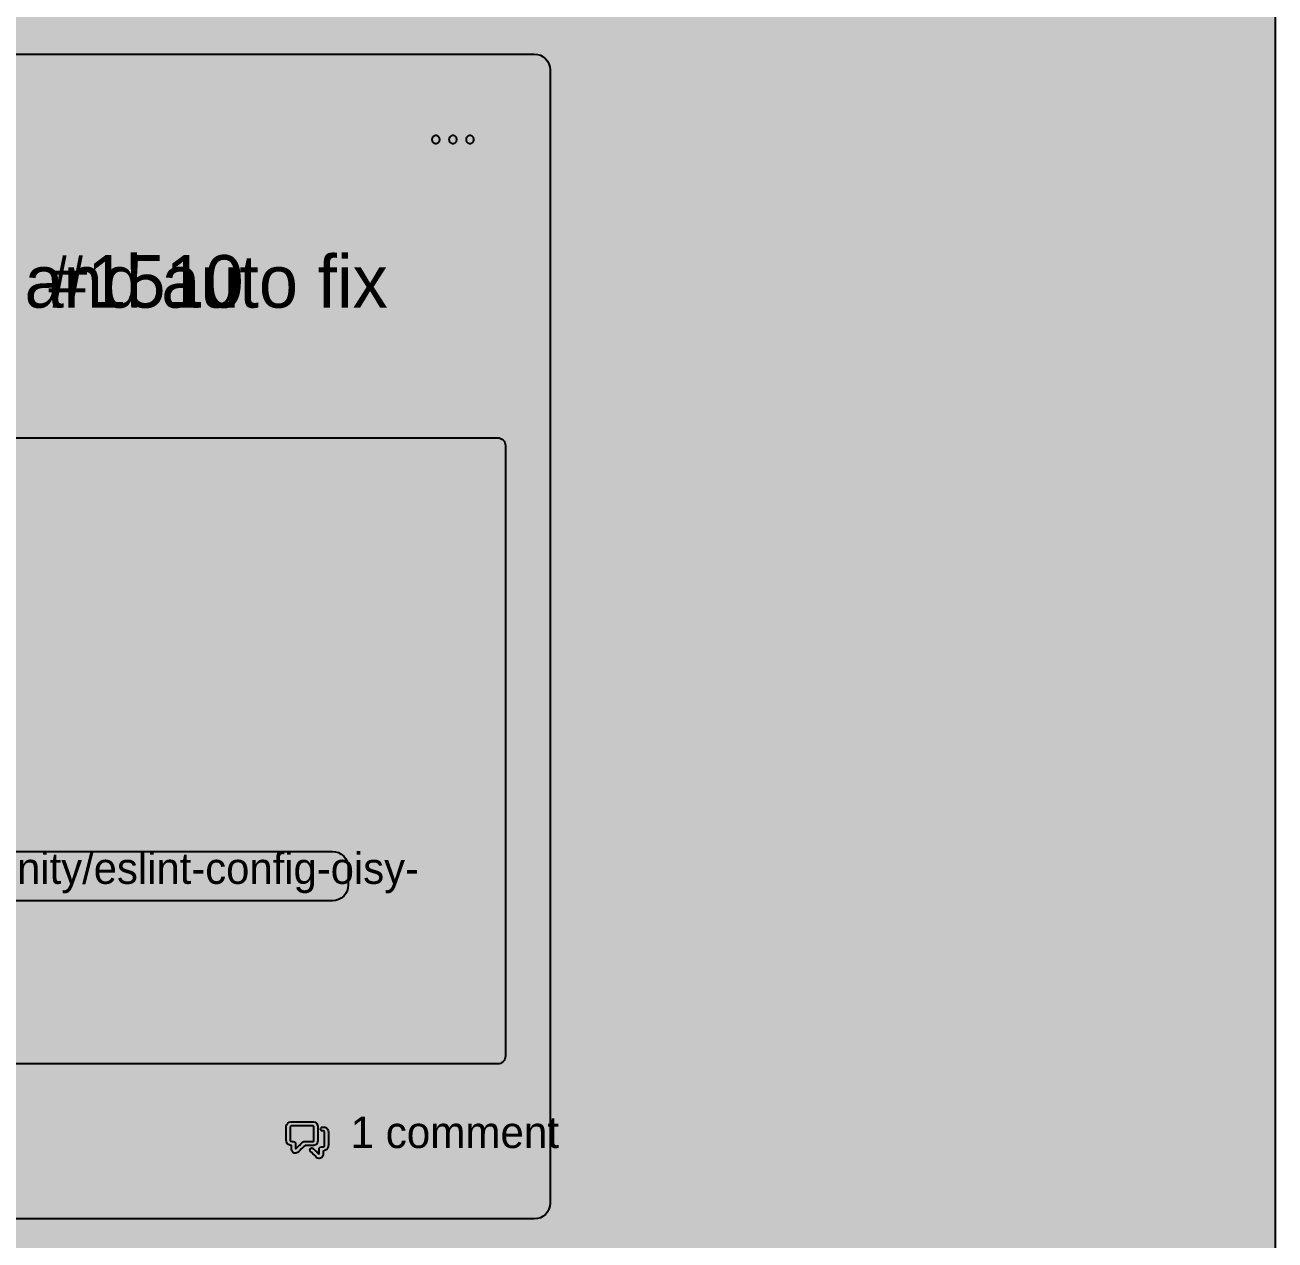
# Model space of a CAD drawing. Extents: x 0 to 2255, y 1 to 8699.
# Drawn here: x 804.1 to 1280, y 5047.3 to 5509.7 of the extents above; entities that cross this region are included whole.
import ezdxf

# ---------------------------------------------------------------- set-up
doc = ezdxf.new("R2010")
doc.units = 0

msp = doc.modelspace()

# ---------------------------------------------------------------- hatches: boundary and pattern name
at = {"true_color": 0x0d1117}
for points in [[(0, 8699), (1280, 8699), (1280, 0.77), (0, 0.77)], [(0, 8635), (1280, 8635), (1280, 0.77), (0, 0.77)], [(350, 5498.63), (998.03, 5498.63), (998.03, 5498.63), (999.2, 5498.52), (1000.33, 5498.18), (1001.37, 5497.62), (1002.28, 5496.88), (1003.02, 5495.97), (1003.58, 5494.93), (1003.92, 5493.8), (1004.03, 5492.63), (1004.03, 5061.3), (1004.03, 5061.3), (1003.92, 5060.13), (1003.58, 5059), (1003.02, 5057.97), (1002.28, 5057.06), (1001.37, 5056.31), (1000.33, 5055.76), (999.2, 5055.42), (998.03, 5055.3), (350, 5055.3), (350, 5055.3), (348.83, 5055.42), (347.7, 5055.76), (346.67, 5056.31), (345.76, 5057.06), (345.01, 5057.97), (344.46, 5059), (344.12, 5060.13), (344, 5061.3), (344, 5492.63), (344, 5492.63), (344.12, 5493.8), (344.46, 5494.93), (345.01, 5495.97), (345.76, 5496.88), (346.67, 5497.62), (347.7, 5498.18), (348.83, 5498.52), (350, 5498.63)]]:
    msp.add_hatch(color=256, dxfattribs=at).paths.add_polyline_path(points, flags=0)
at = {"true_color": 0x010409}
msp.add_hatch(color=256, dxfattribs=at).paths.add_polyline_path([(0, 8635), (1280, 8635), (1280, 0.77), (0, 0.77)], flags=0)
at = {"true_color": 0x9198a1}
h = msp.add_hatch(color=256, dxfattribs=at)
h.paths.add_polyline_path([(967.03, 5464.63), (967.18, 5464.64), (967.33, 5464.66), (967.47, 5464.7), (967.61, 5464.75), (967.74, 5464.81), (967.87, 5464.89), (967.98, 5464.97), (968.09, 5465.07), (968.19, 5465.18), (968.28, 5465.3), (968.36, 5465.43), (968.42, 5465.56), (968.47, 5465.7), (968.5, 5465.84), (968.53, 5465.99), (968.53, 5466.13), (968.53, 5466.28), (968.5, 5466.43), (968.47, 5466.57), (968.42, 5466.71), (968.36, 5466.84), (968.28, 5466.97), (968.19, 5467.08), (968.09, 5467.19), (967.98, 5467.29), (967.87, 5467.38), (967.74, 5467.46), (967.61, 5467.52), (967.47, 5467.57), (967.33, 5467.6), (967.18, 5467.63), (967.03, 5467.63), (966.89, 5467.63), (966.74, 5467.6), (966.6, 5467.57), (966.46, 5467.52), (966.33, 5467.46), (966.2, 5467.38), (966.08, 5467.29), (965.97, 5467.19), (965.87, 5467.08), (965.79, 5466.97), (965.71, 5466.84), (965.65, 5466.71), (965.6, 5466.57), (965.56, 5466.43), (965.54, 5466.28), (965.53, 5466.13), (965.54, 5465.99), (965.56, 5465.84), (965.6, 5465.7), (965.65, 5465.56), (965.71, 5465.43), (965.79, 5465.3), (965.87, 5465.18), (965.97, 5465.07), (966.08, 5464.97), (966.2, 5464.89), (966.33, 5464.81), (966.46, 5464.75), (966.6, 5464.7), (966.74, 5464.66), (966.89, 5464.64), (967.03, 5464.63)], flags=0)
h.paths.add_polyline_path([(960.53, 5464.63), (960.68, 5464.64), (960.83, 5464.66), (960.97, 5464.7), (961.11, 5464.75), (961.24, 5464.81), (961.37, 5464.89), (961.48, 5464.97), (961.59, 5465.07), (961.69, 5465.18), (961.78, 5465.3), (961.86, 5465.43), (961.92, 5465.56), (961.97, 5465.7), (962, 5465.84), (962.03, 5465.99), (962.03, 5466.13), (962.03, 5466.28), (962, 5466.43), (961.97, 5466.57), (961.92, 5466.71), (961.86, 5466.84), (961.78, 5466.97), (961.69, 5467.08), (961.59, 5467.19), (961.48, 5467.29), (961.37, 5467.38), (961.24, 5467.46), (961.11, 5467.52), (960.97, 5467.57), (960.83, 5467.6), (960.68, 5467.63), (960.53, 5467.63), (960.39, 5467.63), (960.24, 5467.6), (960.1, 5467.57), (959.96, 5467.52), (959.83, 5467.46), (959.7, 5467.38), (959.58, 5467.29), (959.47, 5467.19), (959.37, 5467.08), (959.29, 5466.97), (959.21, 5466.84), (959.15, 5466.71), (959.1, 5466.57), (959.06, 5466.43), (959.04, 5466.28), (959.03, 5466.13), (959.04, 5465.99), (959.06, 5465.84), (959.1, 5465.7), (959.15, 5465.56), (959.21, 5465.43), (959.29, 5465.3), (959.37, 5465.18), (959.47, 5465.07), (959.58, 5464.97), (959.7, 5464.89), (959.83, 5464.81), (959.96, 5464.75), (960.1, 5464.7), (960.24, 5464.66), (960.39, 5464.64), (960.53, 5464.63)], flags=0)
h.paths.add_polyline_path([(973.53, 5464.63), (973.68, 5464.64), (973.83, 5464.66), (973.97, 5464.7), (974.11, 5464.75), (974.24, 5464.81), (974.37, 5464.89), (974.48, 5464.97), (974.59, 5465.07), (974.69, 5465.18), (974.78, 5465.3), (974.86, 5465.43), (974.92, 5465.56), (974.97, 5465.7), (975, 5465.84), (975.03, 5465.99), (975.03, 5466.13), (975.03, 5466.28), (975, 5466.43), (974.97, 5466.57), (974.92, 5466.71), (974.86, 5466.84), (974.78, 5466.97), (974.69, 5467.08), (974.59, 5467.19), (974.48, 5467.29), (974.37, 5467.38), (974.24, 5467.46), (974.11, 5467.52), (973.97, 5467.57), (973.83, 5467.6), (973.68, 5467.63), (973.53, 5467.63), (973.39, 5467.63), (973.24, 5467.6), (973.1, 5467.57), (972.96, 5467.52), (972.83, 5467.46), (972.7, 5467.38), (972.58, 5467.29), (972.47, 5467.19), (972.37, 5467.08), (972.29, 5466.97), (972.21, 5466.84), (972.15, 5466.71), (972.1, 5466.57), (972.06, 5466.43), (972.04, 5466.28), (972.03, 5466.13), (972.04, 5465.99), (972.06, 5465.84), (972.1, 5465.7), (972.15, 5465.56), (972.21, 5465.43), (972.29, 5465.3), (972.37, 5465.18), (972.47, 5465.07), (972.58, 5464.97), (972.7, 5464.89), (972.83, 5464.81), (972.96, 5464.75), (973.1, 5464.7), (973.24, 5464.66), (973.39, 5464.64), (973.53, 5464.63)], flags=0)
at = {"true_color": 0x151b23}
msp.add_hatch(color=256, dxfattribs=at).paths.add_polyline_path([(364, 5352.63), (984.03, 5352.63), (984.03, 5352.63), (984.62, 5352.58), (985.18, 5352.4), (985.7, 5352.13), (986.15, 5351.75), (986.53, 5351.3), (986.8, 5350.78), (986.98, 5350.22), (987.03, 5349.63), (987.03, 5117.3), (987.03, 5117.3), (986.98, 5116.71), (986.8, 5116.15), (986.53, 5115.63), (986.15, 5115.18), (985.7, 5114.81), (985.18, 5114.53), (984.62, 5114.36), (984.03, 5114.3), (364, 5114.3), (364, 5114.3), (363.41, 5114.36), (362.85, 5114.53), (362.33, 5114.81), (361.88, 5115.18), (361.51, 5115.63), (361.23, 5116.15), (361.06, 5116.71), (361, 5117.3), (361, 5349.63), (361, 5349.63), (361.06, 5350.22), (361.23, 5350.78), (361.51, 5351.3), (361.88, 5351.75), (362.33, 5352.13), (362.85, 5352.4), (363.41, 5352.58), (364, 5352.63)], flags=0)
at = {"true_color": 0x656c76}
msp.add_hatch(color=256, dxfattribs=at).paths.add_polyline_path([(411, 5195.18), (921.22, 5195.18), (921.22, 5195.18), (922.39, 5195.07), (923.51, 5194.73), (924.55, 5194.17), (925.46, 5193.43), (926.21, 5192.52), (926.76, 5191.48), (927.1, 5190.35), (927.22, 5189.18), (927.22, 5182.42), (927.22, 5182.42), (927.1, 5181.25), (926.76, 5180.12), (926.21, 5179.08), (925.46, 5178.17), (924.55, 5177.43), (923.51, 5176.87), (922.39, 5176.53), (921.22, 5176.42), (411, 5176.42), (411, 5176.42), (409.83, 5176.53), (408.7, 5176.87), (407.67, 5177.43), (406.76, 5178.17), (406.01, 5179.08), (405.46, 5180.12), (405.12, 5181.25), (405, 5182.42), (405, 5189.18), (405, 5189.18), (405.12, 5190.35), (405.46, 5191.48), (406.01, 5192.52), (406.76, 5193.43), (407.67, 5194.17), (408.7, 5194.73), (409.83, 5195.07), (411, 5195.18)], flags=0)
at = {"true_color": 0x9198a1}
h = msp.add_hatch(color=256, dxfattribs=at)
h.paths.add_polyline_path([(905.37, 5092.3), (906.03, 5092.3), (906.7, 5092.3), (907.36, 5092.3), (908.03, 5092.3), (908.69, 5092.3), (909.36, 5092.3), (910.02, 5092.3), (910.69, 5092.3), (911.35, 5092.3), (912.01, 5092.3), (912.68, 5092.3), (913.34, 5092.3), (914.01, 5092.29), (914.65, 5092.12), (915.17, 5091.72), (915.51, 5091.15), (915.62, 5090.5), (915.62, 5089.83), (915.62, 5089.17), (915.62, 5088.5), (915.62, 5087.84), (915.62, 5087.17), (915.62, 5086.51), (915.62, 5085.84), (915.62, 5085.18), (915.54, 5084.52), (915.22, 5083.94), (914.71, 5083.52), (914.08, 5083.31), (913.42, 5083.3), (912.76, 5083.3), (912.09, 5083.3), (911.43, 5083.3), (910.76, 5083.3), (910.27, 5082.89), (909.8, 5082.42), (909.33, 5081.95), (908.86, 5081.48), (908.39, 5081.01), (907.9, 5080.56), (907.29, 5080.32), (906.63, 5080.37), (906.06, 5080.71), (905.7, 5081.26), (905.62, 5081.92), (905.62, 5082.58), (905.62, 5083.25), (905.01, 5083.34), (904.4, 5083.59), (903.93, 5084.06), (903.66, 5084.66), (903.62, 5085.32), (903.62, 5085.99), (903.62, 5086.65), (903.62, 5087.32), (903.62, 5087.98), (903.62, 5088.65), (903.62, 5089.31), (903.62, 5089.98), (903.62, 5090.64), (903.78, 5091.28), (904.16, 5091.82), (904.72, 5092.18), (905.37, 5092.3)], flags=0)
h.paths.add_polyline_path([(905.12, 5090.55), (905.12, 5090.03), (905.12, 5089.51), (905.12, 5088.99), (905.12, 5088.46), (905.12, 5087.94), (905.12, 5087.42), (905.12, 5086.9), (905.12, 5086.38), (905.12, 5085.86), (905.12, 5085.34), (905.22, 5084.85), (905.73, 5084.8), (906.25, 5084.8), (906.75, 5084.69), (907.08, 5084.29), (907.12, 5083.78), (907.12, 5083.26), (907.12, 5082.73), (907.12, 5082.21), (907.24, 5081.98), (907.6, 5082.35), (907.97, 5082.72), (908.34, 5083.09), (908.71, 5083.45), (909.08, 5083.82), (909.45, 5084.19), (909.82, 5084.56), (910.27, 5084.79), (910.79, 5084.8), (911.31, 5084.8), (911.84, 5084.8), (912.36, 5084.8), (912.88, 5084.8), (913.4, 5084.8), (913.92, 5084.81), (914.12, 5085.23), (914.12, 5085.76), (914.12, 5086.28), (914.12, 5086.8), (914.12, 5087.32), (914.12, 5087.84), (914.12, 5088.36), (914.12, 5088.88), (914.12, 5089.41), (914.12, 5089.93), (914.12, 5090.45), (913.84, 5090.8), (913.32, 5090.8), (912.8, 5090.8), (912.27, 5090.8), (911.75, 5090.8), (911.23, 5090.8), (910.71, 5090.8), (910.19, 5090.8), (909.67, 5090.8), (909.15, 5090.8), (908.62, 5090.8), (908.1, 5090.8), (907.58, 5090.8), (907.06, 5090.8), (906.54, 5090.8), (906.02, 5090.8), (905.5, 5090.8), (905.12, 5090.55)], flags=0)
h.paths.add_polyline_path([(918.12, 5088.55), (917.65, 5088.8), (917.05, 5088.87), (916.66, 5089.31), (916.71, 5089.9), (917.17, 5090.27), (917.78, 5090.3), (918.38, 5090.22), (918.92, 5089.95), (919.33, 5089.51), (919.57, 5088.95), (919.62, 5088.34), (919.62, 5087.73), (919.62, 5087.12), (919.62, 5086.51), (919.62, 5085.9), (919.62, 5085.29), (919.62, 5084.68), (919.62, 5084.07), (919.62, 5083.46), (919.61, 5082.85), (919.43, 5082.27), (919.07, 5081.78), (918.57, 5081.45), (917.98, 5081.3), (917.62, 5081.05), (917.62, 5080.44), (917.62, 5079.83), (917.52, 5079.24), (917.19, 5078.73), (916.68, 5078.4), (916.08, 5078.3), (915.5, 5078.46), (915.02, 5078.83), (914.59, 5079.27), (914.16, 5079.7), (913.73, 5080.13), (913.3, 5080.56), (912.87, 5080.99), (912.6, 5081.52), (912.8, 5082.08), (913.34, 5082.32), (913.89, 5082.09), (914.32, 5081.66), (914.75, 5081.23), (915.18, 5080.8), (915.61, 5080.37), (916.04, 5079.93), (916.12, 5080.37), (916.12, 5080.98), (916.12, 5081.58), (916.13, 5082.19), (916.46, 5082.68), (917.05, 5082.8), (917.66, 5082.8), (918.12, 5083.06), (918.12, 5083.67), (918.12, 5084.28), (918.12, 5084.89), (918.12, 5085.5), (918.12, 5086.11), (918.12, 5086.72), (918.12, 5087.33), (918.12, 5087.94), (918.12, 5088.55)], flags=0)

# ---------------------------------------------------------------- linework, layer by layer
at = {"true_color": 0x0d1117}
for points in [[(0, 8699), (1280, 8699), (1280, 0.77), (0, 0.77)], [(0, 8635), (1280, 8635), (1280, 0.77), (0, 0.77)]]:
    msp.add_lwpolyline(points, close=True, dxfattribs=at)
at = {"true_color": 0x010409}
msp.add_lwpolyline([(0, 8635), (1280, 8635), (1280, 0.77), (0, 0.77)], close=True, dxfattribs=at)
at = {"true_color": 0x3d444d}
msp.add_lwpolyline([(350, 5498.63), (998.03, 5498.63), (998.03, 5498.63), (999.2, 5498.52), (1000.33, 5498.18), (1001.37, 5497.62), (1002.28, 5496.88), (1003.02, 5495.97), (1003.58, 5494.93), (1003.92, 5493.8), (1004.03, 5492.63), (1004.03, 5061.3), (1004.03, 5061.3), (1003.92, 5060.13), (1003.58, 5059), (1003.02, 5057.97), (1002.28, 5057.06), (1001.37, 5056.31), (1000.33, 5055.76), (999.2, 5055.42), (998.03, 5055.3), (350, 5055.3)], dxfattribs=at)
at = {"true_color": 0x9198a1}
for points in [[(960.53, 5464.63), (960.68, 5464.64), (960.83, 5464.66), (960.97, 5464.7), (961.11, 5464.75), (961.24, 5464.81), (961.37, 5464.89), (961.48, 5464.97), (961.59, 5465.07), (961.69, 5465.18), (961.78, 5465.3), (961.86, 5465.43), (961.92, 5465.56), (961.97, 5465.7), (962, 5465.84), (962.03, 5465.99), (962.03, 5466.13), (962.03, 5466.28), (962, 5466.43), (961.97, 5466.57), (961.92, 5466.71), (961.86, 5466.84), (961.78, 5466.97), (961.69, 5467.08), (961.59, 5467.19), (961.48, 5467.29), (961.37, 5467.38), (961.24, 5467.46), (961.11, 5467.52), (960.97, 5467.57), (960.83, 5467.6), (960.68, 5467.63), (960.53, 5467.63), (960.39, 5467.63), (960.24, 5467.6), (960.1, 5467.57), (959.96, 5467.52), (959.83, 5467.46), (959.7, 5467.38), (959.58, 5467.29), (959.47, 5467.19), (959.37, 5467.08), (959.29, 5466.97), (959.21, 5466.84), (959.15, 5466.71), (959.1, 5466.57), (959.06, 5466.43), (959.04, 5466.28), (959.03, 5466.13), (959.04, 5465.99), (959.06, 5465.84), (959.1, 5465.7), (959.15, 5465.56), (959.21, 5465.43), (959.29, 5465.3), (959.37, 5465.18), (959.47, 5465.07), (959.58, 5464.97), (959.7, 5464.89), (959.83, 5464.81), (959.96, 5464.75), (960.1, 5464.7), (960.24, 5464.66), (960.39, 5464.64), (960.53, 5464.63)], [(967.03, 5464.63), (967.18, 5464.64), (967.33, 5464.66), (967.47, 5464.7), (967.61, 5464.75), (967.74, 5464.81), (967.87, 5464.89), (967.98, 5464.97), (968.09, 5465.07), (968.19, 5465.18), (968.28, 5465.3), (968.36, 5465.43), (968.42, 5465.56), (968.47, 5465.7), (968.5, 5465.84), (968.53, 5465.99), (968.53, 5466.13), (968.53, 5466.28), (968.5, 5466.43), (968.47, 5466.57), (968.42, 5466.71), (968.36, 5466.84), (968.28, 5466.97), (968.19, 5467.08), (968.09, 5467.19), (967.98, 5467.29), (967.87, 5467.38), (967.74, 5467.46), (967.61, 5467.52), (967.47, 5467.57), (967.33, 5467.6), (967.18, 5467.63), (967.03, 5467.63), (966.89, 5467.63), (966.74, 5467.6), (966.6, 5467.57), (966.46, 5467.52), (966.33, 5467.46), (966.2, 5467.38), (966.08, 5467.29), (965.97, 5467.19), (965.87, 5467.08), (965.79, 5466.97), (965.71, 5466.84), (965.65, 5466.71), (965.6, 5466.57), (965.56, 5466.43), (965.54, 5466.28), (965.53, 5466.13), (965.54, 5465.99), (965.56, 5465.84), (965.6, 5465.7), (965.65, 5465.56), (965.71, 5465.43), (965.79, 5465.3), (965.87, 5465.18), (965.97, 5465.07), (966.08, 5464.97), (966.2, 5464.89), (966.33, 5464.81), (966.46, 5464.75), (966.6, 5464.7), (966.74, 5464.66), (966.89, 5464.64), (967.03, 5464.63)], [(973.53, 5464.63), (973.68, 5464.64), (973.83, 5464.66), (973.97, 5464.7), (974.11, 5464.75), (974.24, 5464.81), (974.37, 5464.89), (974.48, 5464.97), (974.59, 5465.07), (974.69, 5465.18), (974.78, 5465.3), (974.86, 5465.43), (974.92, 5465.56), (974.97, 5465.7), (975, 5465.84), (975.03, 5465.99), (975.03, 5466.13), (975.03, 5466.28), (975, 5466.43), (974.97, 5466.57), (974.92, 5466.71), (974.86, 5466.84), (974.78, 5466.97), (974.69, 5467.08), (974.59, 5467.19), (974.48, 5467.29), (974.37, 5467.38), (974.24, 5467.46), (974.11, 5467.52), (973.97, 5467.57), (973.83, 5467.6), (973.68, 5467.63), (973.53, 5467.63), (973.39, 5467.63), (973.24, 5467.6), (973.1, 5467.57), (972.96, 5467.52), (972.83, 5467.46), (972.7, 5467.38), (972.58, 5467.29), (972.47, 5467.19), (972.37, 5467.08), (972.29, 5466.97), (972.21, 5466.84), (972.15, 5466.71), (972.1, 5466.57), (972.06, 5466.43), (972.04, 5466.28), (972.03, 5466.13), (972.04, 5465.99), (972.06, 5465.84), (972.1, 5465.7), (972.15, 5465.56), (972.21, 5465.43), (972.29, 5465.3), (972.37, 5465.18), (972.47, 5465.07), (972.58, 5464.97), (972.7, 5464.89), (972.83, 5464.81), (972.96, 5464.75), (973.1, 5464.7), (973.24, 5464.66), (973.39, 5464.64), (973.53, 5464.63)], [(905.37, 5092.3), (906.03, 5092.3), (906.7, 5092.3), (907.36, 5092.3), (908.03, 5092.3), (908.69, 5092.3), (909.36, 5092.3), (910.02, 5092.3), (910.69, 5092.3), (911.35, 5092.3), (912.01, 5092.3), (912.68, 5092.3), (913.34, 5092.3), (914.01, 5092.29), (914.65, 5092.12), (915.17, 5091.72), (915.51, 5091.15), (915.62, 5090.5), (915.62, 5089.83), (915.62, 5089.17), (915.62, 5088.5), (915.62, 5087.84), (915.62, 5087.17), (915.62, 5086.51), (915.62, 5085.84), (915.62, 5085.18), (915.54, 5084.52), (915.22, 5083.94), (914.71, 5083.52), (914.08, 5083.31), (913.42, 5083.3), (912.76, 5083.3), (912.09, 5083.3), (911.43, 5083.3), (910.76, 5083.3), (910.27, 5082.89), (909.8, 5082.42), (909.33, 5081.95), (908.86, 5081.48), (908.39, 5081.01), (907.9, 5080.56), (907.29, 5080.32), (906.63, 5080.37), (906.06, 5080.71), (905.7, 5081.26), (905.62, 5081.92), (905.62, 5082.58), (905.62, 5083.25), (905.01, 5083.34), (904.4, 5083.59), (903.93, 5084.06), (903.66, 5084.66), (903.62, 5085.32), (903.62, 5085.99), (903.62, 5086.65), (903.62, 5087.32), (903.62, 5087.98), (903.62, 5088.65), (903.62, 5089.31), (903.62, 5089.98), (903.62, 5090.64), (903.78, 5091.28), (904.16, 5091.82), (904.72, 5092.18), (905.37, 5092.3)], [(905.12, 5090.55), (905.12, 5090.03), (905.12, 5089.51), (905.12, 5088.99), (905.12, 5088.46), (905.12, 5087.94), (905.12, 5087.42), (905.12, 5086.9), (905.12, 5086.38), (905.12, 5085.86), (905.12, 5085.34), (905.22, 5084.85), (905.73, 5084.8), (906.25, 5084.8), (906.75, 5084.69), (907.08, 5084.29), (907.12, 5083.78), (907.12, 5083.26), (907.12, 5082.73), (907.12, 5082.21), (907.24, 5081.98), (907.6, 5082.35), (907.97, 5082.72), (908.34, 5083.09), (908.71, 5083.45), (909.08, 5083.82), (909.45, 5084.19), (909.82, 5084.56), (910.27, 5084.79), (910.79, 5084.8), (911.31, 5084.8), (911.84, 5084.8), (912.36, 5084.8), (912.88, 5084.8), (913.4, 5084.8), (913.92, 5084.81), (914.12, 5085.23), (914.12, 5085.76), (914.12, 5086.28), (914.12, 5086.8), (914.12, 5087.32), (914.12, 5087.84), (914.12, 5088.36), (914.12, 5088.88), (914.12, 5089.41), (914.12, 5089.93), (914.12, 5090.45), (913.84, 5090.8), (913.32, 5090.8), (912.8, 5090.8), (912.27, 5090.8), (911.75, 5090.8), (911.23, 5090.8), (910.71, 5090.8), (910.19, 5090.8), (909.67, 5090.8), (909.15, 5090.8), (908.62, 5090.8), (908.1, 5090.8), (907.58, 5090.8), (907.06, 5090.8), (906.54, 5090.8), (906.02, 5090.8), (905.5, 5090.8), (905.12, 5090.55)], [(918.12, 5088.55), (917.65, 5088.8), (917.05, 5088.87), (916.66, 5089.31), (916.71, 5089.9), (917.17, 5090.27), (917.78, 5090.3), (918.38, 5090.22), (918.92, 5089.95), (919.33, 5089.51), (919.57, 5088.95), (919.62, 5088.34), (919.62, 5087.73), (919.62, 5087.12), (919.62, 5086.51), (919.62, 5085.9), (919.62, 5085.29), (919.62, 5084.68), (919.62, 5084.07), (919.62, 5083.46), (919.61, 5082.85), (919.43, 5082.27), (919.07, 5081.78), (918.57, 5081.45), (917.98, 5081.3), (917.62, 5081.05), (917.62, 5080.44), (917.62, 5079.83), (917.52, 5079.24), (917.19, 5078.73), (916.68, 5078.4), (916.08, 5078.3), (915.5, 5078.46), (915.02, 5078.83), (914.59, 5079.27), (914.16, 5079.7), (913.73, 5080.13), (913.3, 5080.56), (912.87, 5080.99), (912.6, 5081.52), (912.8, 5082.08), (913.34, 5082.32), (913.89, 5082.09), (914.32, 5081.66), (914.75, 5081.23), (915.18, 5080.8), (915.61, 5080.37), (916.04, 5079.93), (916.12, 5080.37), (916.12, 5080.98), (916.12, 5081.58), (916.13, 5082.19), (916.46, 5082.68), (917.05, 5082.8), (917.66, 5082.8), (918.12, 5083.06), (918.12, 5083.67), (918.12, 5084.28), (918.12, 5084.89), (918.12, 5085.5), (918.12, 5086.11), (918.12, 5086.72), (918.12, 5087.33), (918.12, 5087.94), (918.12, 5088.55)]]:
    msp.add_lwpolyline(points, close=True, dxfattribs=at)
at = {"true_color": 0x151b23}
msp.add_lwpolyline([(364, 5352.63), (984.03, 5352.63), (984.03, 5352.63), (984.62, 5352.58), (985.18, 5352.4), (985.7, 5352.13), (986.15, 5351.75), (986.53, 5351.3), (986.8, 5350.78), (986.98, 5350.22), (987.03, 5349.63), (987.03, 5117.3), (987.03, 5117.3), (986.98, 5116.71), (986.8, 5116.15), (986.53, 5115.63), (986.15, 5115.18), (985.7, 5114.81), (985.18, 5114.53), (984.62, 5114.36), (984.03, 5114.3), (364, 5114.3)], dxfattribs=at)
at = {"true_color": 0x656c76}
msp.add_lwpolyline([(411, 5195.18), (921.22, 5195.18), (921.22, 5195.18), (922.39, 5195.07), (923.51, 5194.73), (924.55, 5194.17), (925.46, 5193.43), (926.21, 5192.52), (926.76, 5191.48), (927.1, 5190.35), (927.22, 5189.18), (927.22, 5182.42), (927.22, 5182.42), (927.1, 5181.25), (926.76, 5180.12), (926.21, 5179.08), (925.46, 5178.17), (924.55, 5177.43), (923.51, 5176.87), (922.39, 5176.53), (921.22, 5176.42), (411, 5176.42)], dxfattribs=at)

# ---------------------------------------------------------------- texts
at = {"true_color": 0xf0f6fc}
for s, height, p in [('chore(workspace): bump latest eslint and auto fix ', 20, (361, 5402.13)), ('npm rm @dfinity/eslint-config-oisy-wallet && npm i @dfinity/eslint-config-oisy-', 11.9, (409.77, 5182.83))]:
    msp.add_text(s, height=height, dxfattribs=at).set_placement(p)
at = {"true_color": 0x9198a1}
for s, height, p in [('#1510', 20, (813, 5402.13)), (' 1 comment', 12, (923.62, 5082.3))]:
    msp.add_text(s, height=height, dxfattribs=at).set_placement(p)

doc.saveas('drawing.dxf')
